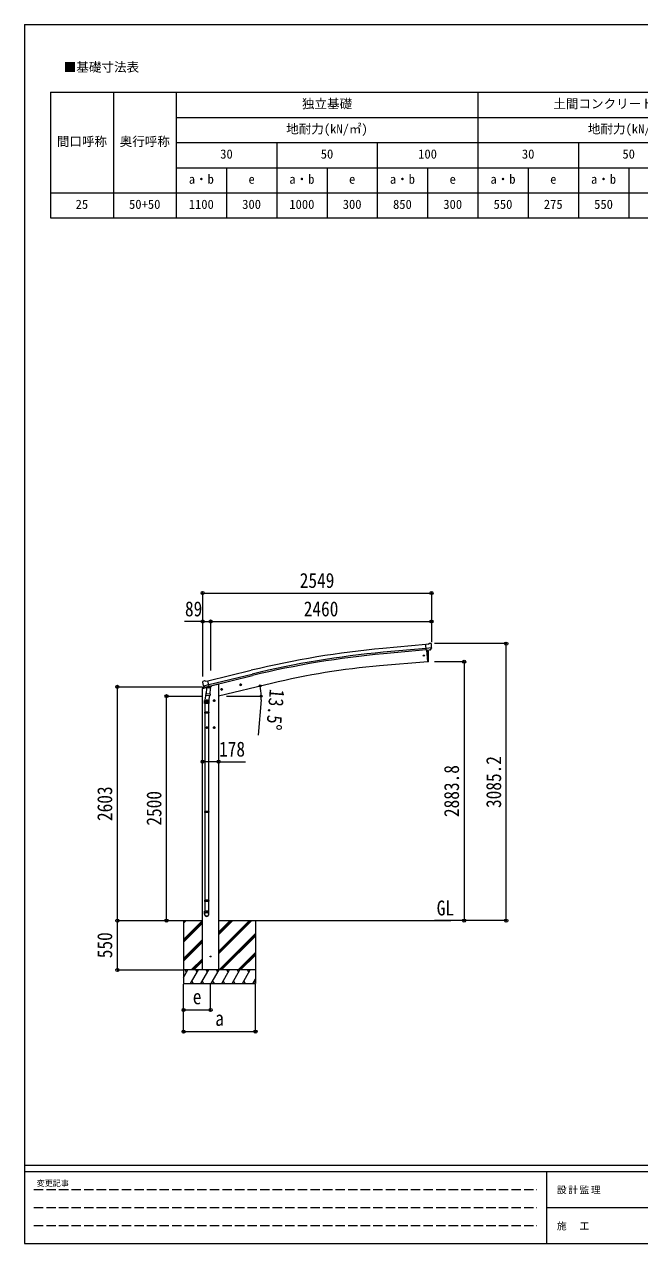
# Model space of a CAD drawing. Units: millimetres at full size, sheet at 1:35, with parts at other scales. Extents: x -9783 to 9892, y -6828 to 6752.
# Drawn here: x -9783 to -2931, y -6828 to 6752 of the extents above; entities that cross this region are included whole.
import ezdxf
from ezdxf.enums import TextEntityAlignment as Align

# ---------------------------------------------------------------- set-up
doc = ezdxf.new("R2010")
doc.units = ezdxf.units.MM
doc.header["$LTSCALE"] = 35
doc.header["$PDMODE"] = 32
doc.header["$PDSIZE"] = 35
doc.linetypes.add('DASHED3', pattern=[4, 3, -1])
for name, color, linetype, lineweight in [('0-0_0', 7, 'Continuous', 9), ('0-1_本体', 4, 'Continuous', 9), ('0-2_部品', 7, 'Continuous', 9), ('0-A_寸法', 6, 'Continuous', 9), ('1-0_FRAME', 7, 'Continuous', 18), ('F-0_240', 7, 'Continuous', 9)]:
    doc.layers.add(name, color=color, linetype=linetype, lineweight=lineweight)
doc.styles.add('ＭＳ ゴシック', font='')
doc.styles.get('ＭＳ ゴシック').set_extended_font_data('MS Gothic')

msp = doc.modelspace()

# ---------------------------------------------------------------- linework, layer by layer
at = {"layer": '0-0_0', "color": 6}
for p, q in [((-4416.26, -3230.13), (-4416.26, -144.93)), ((-4885.27, -346.33), (-4885.27, -3230.13))]:
    msp.add_line(p, q, dxfattribs=at)
at = {"layer": '0-0_0'}
for p, q in [((-8395.05, -3230.18), (-7798.16, -3230.18)), ((-8009.16, -3257.51), (-7981.78, -3230.13)), ((-8009.16, -3243.37), (-7995.92, -3230.13)), ((-8009.16, -3230.18), (-8009.16, -3930.13)), ((-8009.16, -3441.36), (-7798.16, -3230.36)), ((-8009.16, -3455.5), (-7798.16, -3244.5)), ((-8009.16, -3469.64), (-7798.16, -3258.64)), ((-7620.16, -3601.14), (-7249.15, -3230.13)), ((-7620.16, -3572.85), (-7277.43, -3230.13)), ((-7620.16, -3587), (-7263.29, -3230.13)), ((-7620.16, -3389.01), (-7461.28, -3230.13)), ((-7620.16, -3374.87), (-7475.42, -3230.13)), ((-7620.16, -3360.72), (-7489.57, -3230.13)), ((-7620.16, -3230.18), (-5033.71, -3230.18)), ((-7209.16, -3230.13), (-7209.16, -3930.13)), ((-7615.31, -3780.13), (-7209.16, -3373.99)), ((-7601.16, -3780.13), (-7209.16, -3388.13)), ((-8009.16, -3653.49), (-7798.16, -3442.49)), ((-8009.16, -3667.63), (-7798.16, -3456.63)), ((-8009.16, -3681.77), (-7798.16, -3470.77)), ((-7587.02, -3780.13), (-7209.16, -3402.27)), ((-7923.67, -3780.13), (-7798.16, -3654.62)), ((-7403.17, -3780.13), (-7209.16, -3586.12)), ((-7389.03, -3780.13), (-7209.16, -3600.26)), ((-7374.89, -3780.13), (-7209.16, -3614.4)), ((-7209.16, -3780.13), (-8009.16, -3780.13)), ((-8009.16, -3863.96), (-7960.76, -3780.13)), ((-7975.77, -3806.11), (-7990.77, -3780.13)), ((-7931.9, -3930.13), (-7845.29, -3780.13)), ((-7909.53, -3780.13), (-7798.16, -3668.76)), ((-7895.39, -3780.13), (-7798.16, -3682.9)), ((-7860.3, -3806.11), (-7875.3, -3780.13)), ((-7816.43, -3930.13), (-7729.82, -3780.13)), ((-7620.16, -3780.13), (-7798.16, -3780.13)), ((-7744.83, -3806.11), (-7759.83, -3780.13)), ((-7700.96, -3930.13), (-7614.35, -3780.13)), ((-7629.36, -3806.11), (-7644.36, -3780.13)), ((-7585.49, -3930.13), (-7498.88, -3780.13)), ((-7513.89, -3806.11), (-7528.89, -3780.13)), ((-7470.02, -3930.13), (-7383.41, -3780.13)), ((-7413.41, -3780.13), (-7398.41, -3806.11)), ((-7354.55, -3930.13), (-7267.94, -3780.13)), ((-7282.94, -3806.11), (-7297.95, -3780.13)), ((-8009.16, -3930.13), (-7209.16, -3930.13)), ((-7916.9, -3904.15), (-7901.9, -3930.13)), ((-7801.43, -3904.15), (-7786.43, -3930.13)), ((-7685.96, -3904.15), (-7670.96, -3930.13)), ((-7570.49, -3904.15), (-7555.49, -3930.13)), ((-7455.02, -3904.15), (-7440.02, -3930.13)), ((-7339.55, -3904.15), (-7324.55, -3930.13)), ((-7239.08, -3930.13), (-7209.16, -3878.32)), ((-7224.08, -3904.15), (-7209.16, -3929.98))]:
    msp.add_line(p, q, dxfattribs=at)
msp.add_circle((-7709.16, -3630.13), 5, dxfattribs=at)
at = {"layer": '0-1_本体'}
for p, q in [((-5311.84, -155.77), (-5789.15, -199.04)), ((-5308.08, -198.76), (-5785.26, -242.03)), ((-5306.61, -215.54), (-5783.74, -258.8)), ((-5299.39, -217.75), (-5288.14, -346.35)), ((-5288.14, -346.35), (-5826.08, -393.42)), ((-7738.69, -559.98), (-7255.82, -442.5)), ((-7728.62, -601.95), (-7245.62, -484.43)), ((-7724.69, -618.32), (-7241.63, -500.8)), ((-7798.16, -3780.13), (-7798.16, -643.57)), ((-7696.17, -612.61), (-7644.16, -600.13)), ((-7620.16, -600.13), (-7644.16, -600.13)), ((-7032, -588.93), (-7620.16, -730.14)), ((-7620.16, -600.13), (-7620.16, -3780.13))]:
    msp.add_line(p, q, dxfattribs=at)
at = {"layer": '0-1_本体', "color": 6}
msp.add_line((-7620.16, -1460.31), (-7798.16, -1460.31), dxfattribs=at)
at = {"layer": '0-1_本体'}
for centre, radius, start, end in [((-4884.45, -10188.97), 10030.81, 95.17465, 103.67464), ((-4884.45, -10188.97), 9987.65, 95.17465, 103.67464), ((-4884.45, -10188.97), 9970.81, 95.17465, 103.67464), ((-5117.72, -8579.2), 8216.38, 94.94583, 103.47282)]:
    msp.add_arc(centre, radius, start, end, dxfattribs=at)
at = {"layer": '0-2_部品'}
for p, q in [((-5285.45, -151.38), (-5312.02, -153.7)), ((-5306.36, -218.36), (-5312.02, -153.7)), ((-5249.16, -193.67), (-5308.07, -198.82)), ((-5296.4, -217.49), (-5306.36, -218.36)), ((-5288.34, -344.08), (-5299.39, -217.75)), ((-5285.45, -151.38), (-5273.73, -144.61)), ((-5258.83, -143.02), (-5272.5, -144.22)), ((-5262.8, -214.55), (-5270.5, -215.22)), ((-5260.41, -213.15), (-5249.47, -194.21)), ((-5249.7, -148.78), (-5255.18, -144.18)), ((-5248.63, -150.82), (-5248.52, -152.16)), ((-5288.1, -346.85), (-5288.34, -344.08)), ((-5285.48, -346.46), (-5288.1, -346.85)), ((-7800.73, -644.19), (-7757.7, -633.86)), ((-7800.73, -637.29), (-7800.73, -644.19)), ((-7800.15, -575.56), (-7799.88, -576.71)), ((-7795.93, -566.98), (-7799.79, -573.28)), ((-7772.27, -628.1), (-7798.43, -634.38)), ((-7792.84, -564.73), (-7779.65, -561.57)), ((-7786.1, -615.86), (-7728.59, -602.06)), ((-7769.25, -630.77), (-7785.62, -616.28)), ((-7765.1, -564.24), (-7778.36, -561.55)), ((-7766.54, -631.34), (-7759.02, -629.54)), ((-7765.7, -631.24), (-7764.17, -630.87)), ((-7765.1, -564.24), (-7739.16, -558.02)), ((-7764.17, -630.87), (-7727.47, -622.06)), ((-7762.33, -631.1), (-7762.38, -631.84)), ((-7761.63, -632.88), (-7735.81, -639.31)), ((-7754.71, -638.22), (-7759.38, -705.06)), ((-7709.02, -641.42), (-7754.71, -638.22)), ((-7752.94, -635.04), (-7753.17, -638.33)), ((-7733.42, -623.88), (-7734.44, -638.49)), ((-7727.47, -622.06), (-7725.94, -621.69)), ((-7724.38, -619.59), (-7723.44, -619.65)), ((-7723.44, -619.65), (-7710.13, -634.97)), ((-7719.14, -624.6), (-7700.01, -620)), ((-7713.7, -708.26), (-7709.02, -641.42)), ((-7710.13, -634.97), (-7710.57, -641.31)), ((-7696.17, -611.38), (-7696.17, -615.14)), ((-7596.51, -657.72), (-7577.06, -653.05)), ((-7591.95, -649.94), (-7594.09, -657.13)), ((-7584.66, -648.19), (-7591.95, -649.94)), ((-7584.45, -665.11), (-7589.12, -645.66)), ((-7579.49, -653.63), (-7584.66, -648.19)), ((-7581.62, -660.83), (-7579.49, -653.63)), ((-7382.59, -606.36), (-7363.14, -601.69)), ((-7378.03, -598.58), (-7380.16, -605.78)), ((-7370.73, -596.83), (-7378.03, -598.58)), ((-7370.53, -613.75), (-7375.2, -594.3)), ((-7365.57, -602.27), (-7370.73, -596.83)), ((-7367.7, -609.47), (-7365.57, -602.27)), ((-7775.72, -813.63), (-7775.72, -779.27)), ((-7729.72, -813.63), (-7775.72, -813.63)), ((-7773.72, -813.63), (-7773.72, -907.63)), ((-7757.65, -680.29), (-7773.57, -776.47)), ((-7760.24, -717.53), (-7759.37, -705.06)), ((-7759.85, -718.89), (-7759.85, -718.89)), ((-7713.7, -708.26), (-7759.38, -705.06)), ((-7739.08, -780.36), (-7759.08, -780.36)), ((-7758.4, -719.67), (-7716.7, -722.58)), ((-7749.08, -772.86), (-7755.58, -776.61)), ((-7755.58, -776.61), (-7755.58, -784.11)), ((-7755.58, -784.11), (-7749.08, -787.87)), ((-7749.08, -790.36), (-7749.08, -770.36)), ((-7742.58, -776.61), (-7749.08, -772.86)), ((-7722.13, -722.2), (-7732.86, -785.79)), ((-7731.72, -813.63), (-7731.72, -907.63)), ((-7729.72, -778.97), (-7729.72, -813.63)), ((-7713.71, -708.26), (-7714.6, -720.95)), ((-7659.08, -780.36), (-7679.08, -780.36)), ((-7669.08, -772.86), (-7675.58, -776.61)), ((-7675.58, -776.61), (-7675.58, -784.11)), ((-7675.58, -784.11), (-7669.08, -787.87)), ((-7669.08, -790.36), (-7669.08, -770.36)), ((-7662.58, -776.61), (-7669.08, -772.86)), ((-7775.72, -909.63), (-7774.72, -907.63)), ((-7729.72, -909.63), (-7775.72, -909.63)), ((-7729.72, -917.63), (-7775.72, -917.63)), ((-7730.72, -907.63), (-7774.72, -907.63)), ((-7730.72, -919.63), (-7774.72, -919.63)), ((-7773.72, -919.63), (-7773.72, -2013.81)), ((-7731.72, -919.63), (-7731.72, -2013.81)), ((-7729.72, -909.63), (-7730.72, -907.63)), ((-7729.72, -917.63), (-7730.72, -919.63)), ((-7729.72, -909.63), (-7729.72, -917.63)), ((-7739.08, -1080.36), (-7759.08, -1080.36)), ((-7749.08, -1072.86), (-7755.58, -1076.61)), ((-7755.58, -1076.61), (-7755.58, -1084.11)), ((-7755.58, -1084.11), (-7749.08, -1087.87)), ((-7749.08, -1090.36), (-7749.08, -1070.36)), ((-7742.58, -1076.61), (-7749.08, -1072.86)), ((-7659.08, -1080.36), (-7679.08, -1080.36)), ((-7669.08, -1072.86), (-7675.58, -1076.61)), ((-7675.58, -1076.61), (-7675.58, -1084.11)), ((-7675.58, -1084.11), (-7669.08, -1087.87)), ((-7669.08, -1090.36), (-7669.08, -1070.36)), ((-7662.58, -1076.61), (-7669.08, -1072.86)), ((-7775.72, -2015.81), (-7774.72, -2013.81)), ((-7729.72, -2015.81), (-7775.72, -2015.81)), ((-7729.72, -2023.81), (-7775.72, -2023.81)), ((-7730.72, -2013.81), (-7774.72, -2013.81)), ((-7730.72, -2025.81), (-7774.72, -2025.81)), ((-7773.72, -2025.81), (-7773.72, -3004)), ((-7731.72, -2025.81), (-7731.72, -3004)), ((-7729.72, -2015.81), (-7730.72, -2013.81)), ((-7729.72, -2023.81), (-7730.72, -2025.81)), ((-7729.72, -2015.81), (-7729.72, -2023.81)), ((-7775.72, -3006), (-7774.72, -3004)), ((-7729.72, -3006), (-7775.72, -3006)), ((-7729.72, -3014), (-7775.72, -3014)), ((-7730.72, -3004), (-7774.72, -3004)), ((-7730.72, -3016), (-7774.72, -3016)), ((-7773.72, -3016), (-7773.72, -3126)), ((-7731.72, -3016), (-7731.72, -3126)), ((-7729.72, -3006), (-7730.72, -3004)), ((-7729.72, -3014), (-7730.72, -3016)), ((-7729.72, -3006), (-7729.72, -3014)), ((-7775.72, -3160.14), (-7775.72, -3126)), ((-7729.72, -3126), (-7775.72, -3126)), ((-7729.72, -3160.14), (-7729.72, -3126))]:
    msp.add_line(p, q, dxfattribs=at)
for points in [[(-5296.4, -217.49), (-5296.13, -217.56), (-5270.76, -215.34), (-5270.5, -215.22)], [(-5282.94, -343.63), (-5282.1, -318), (-5281.91, -291.5), (-5282.38, -265.02), (-5283.52, -238.54), (-5285.02, -216.59)], [(-5249.08, -193.03), (-5249.37, -194.02), (-5249.47, -194.21)], [(-7786.37, -615.29), (-7785.78, -616.13), (-7785.62, -616.28)], [(-7733.74, -623.47), (-7733.97, -623.62), (-7758.74, -629.56), (-7759.02, -629.54)], [(-7733.74, -623.47), (-7724.01, -621.13), (-7739.16, -558.02)], [(-7594.09, -657.13), (-7588.92, -662.58), (-7581.62, -660.83)], [(-7380.16, -605.78), (-7375, -611.22), (-7367.7, -609.47)], [(-7749.08, -787.87), (-7742.58, -784.11), (-7742.58, -776.61)], [(-7669.08, -787.87), (-7662.58, -784.11), (-7662.58, -776.61)], [(-7775.72, -909.63), (-7775.72, -917.63), (-7774.72, -919.63)], [(-7749.08, -1087.87), (-7742.58, -1084.11), (-7742.58, -1076.61)], [(-7669.08, -1087.87), (-7662.58, -1084.11), (-7662.58, -1076.61)], [(-7775.72, -2015.81), (-7775.72, -2023.81), (-7774.72, -2025.81)], [(-7775.72, -3006), (-7775.72, -3014), (-7774.72, -3016)]]:
    msp.add_lwpolyline(points, dxfattribs=at)
for centre, radius in [((-5334.17, -279.21), 6.5), ((-7586.79, -655.38), 8.5), ((-7586.79, -655.38), 7.7), ((-7586.79, -655.38), 6.5), ((-7372.87, -604.02), 8.5), ((-7372.87, -604.02), 7.7), ((-7372.87, -604.02), 6.5), ((-7749.08, -780.36), 8.5), ((-7749.08, -780.36), 7.7), ((-7749.08, -780.36), 6.5), ((-7669.08, -780.36), 8.5), ((-7669.08, -780.36), 7.7), ((-7669.08, -780.36), 6.5), ((-7749.08, -1080.36), 8.5), ((-7749.08, -1080.36), 7.7), ((-7749.08, -1080.36), 6.5), ((-7669.08, -1080.36), 8.5), ((-7669.08, -1080.36), 7.7), ((-7669.08, -1080.36), 6.5)]:
    msp.add_circle(centre, radius, dxfattribs=at)
at = {"layer": '0-2_部品', "color": 4}
msp.add_circle((-7709.16, -3630.13), 4.5, dxfattribs=at)
at = {"layer": '0-2_部品'}
for centre, radius, start, end in [((-5272.23, -147.21), 3, 95, 120), ((-5258.4, -148.01), 5, 50.00648, 94.99352), ((-5450.14, -169.8), 202.4, 353.4085, 5), ((-5285.93, -343.49), 3, 278.50322, 357.46219), ((-7797.73, -637.29), 3, 103.5, 180), ((-7603.07, -529.46), 202.4, 193.5, 205.09125), ((-7791.67, -569.6), 5, 103.5, 148.5), ((-7778.95, -564.49), 3, 78.5, 103.5), ((-7765.82, -630.75), 0.5, 248.23754, 283.5), ((-7762.83, -631.06), 0.5, 356, 103.5), ((-7761.39, -631.91), 1, 176, 256), ((-7735.46, -638.34), 1.03, 250.03897, 351.96569), ((-7732.82, -623.96), 0.604, 100.59842, 172.20595), ((-7726.05, -621.2), 0.5, 283.5, 318.76246), ((-7701.17, -615.14), 5, 283.5, 0), ((-7745.72, -779.27), 30, 177.45142, 180), ((-7758.3, -717.7), 1.95, 175.04017, 217.47766), ((-7758.26, -717.67), 2, 217.40962, 266), ((-7716.56, -720.59), 2, 266, 349.46843)]:
    msp.add_arc(centre, radius, start, end, dxfattribs=at)
for centre, major_axis, ratio, start_param, end_param in [((-5263.06, -211.56), (1.62, -2.54), 0.997631, 5.80419048, 5.89294842), ((-5263.13, -211.45), (-3.5, 2.17), 0.650902, 2.11455212, 2.18736272), ((-5263.01, -211.64), (1.62, -2.54), 0.997631, 5.96575902, 6.76218013), ((-5244.31, -146.77), (-15.35, 3.44), 0.101033, 5.97514262, 5.97537366), ((-5251.63, -151.07), (2.71, -1.31), 0.997474, 0.53665673, 1.32256522), ((-7797.23, -574.84), (-1.57, -2.57), 0.99628, 4.71238898, 5.49965061), ((-7767.26, -628.52), (-0.73, -2.92), 0.997631, 5.80419048, 6.60061159), ((-7767.2, -628.29), (2.63, 3.16), 0.650902, 4.09582259, 4.16863319), ((-7767.23, -628.42), (-0.73, -2.92), 0.997631, 0.39023689, 0.47899483), ((-7752.72, -778.97), (23, 0), 0.996195, 2.55602575, 6.56630284), ((-7752.72, -778.97), (21, 0), 0.996195, 2.93491471, 5.95123941), ((-7752.72, -3158.4), (-23, 0), 0.996195, 3.14159265, 6.28318531), ((-7752.72, -3160.14), (-23, 0), 0.996195, 3.14159265, 6.28318531), ((-7752.72, -3160.14), (0, -23.43), 0.981806, 4.71238898, 7.85398163)]:
    msp.add_ellipse(centre, major_axis=major_axis, ratio=ratio, start_param=start_param, end_param=end_param, dxfattribs=at)
msp.add_ellipse((-7752.72, -3160.14), major_axis=(21, 0), ratio=0.996195, dxfattribs=at)
at = {"layer": '0-A_寸法'}
for p, q in [((-7798.16, 418.23), (-5249.16, 418.23)), ((-5249.16, 418.23), (-5249.16, 101.61)), ((-7798.16, 101.61), (-7798.16, -510.61)), ((-7798.16, 101.61), (-7709.16, 101.61)), ((-7709.16, 101.61), (-7709.16, -446.24)), ((-7709.16, 101.61), (-5249.16, 101.61)), ((-5249.16, 101.61), (-5249.16, -127.39)), ((-4416.26, -144.93), (-5214.1, -144.93)), ((-4885.27, -346.33), (-5214.1, -346.33)), ((-8747.74, -627.13), (-7802.65, -627.13)), ((-8747.74, -3230.13), (-8747.74, -627.13)), ((-8199.77, -730.13), (-7802.65, -730.13)), ((-8199.77, -3230.13), (-8199.77, -730.13)), ((-7530.66, -730.13), (-7143.81, -730.13)), ((-7146.66, -772.59), (-7181.03, -1165.09)), ((-7620.16, -1460.31), (-7320.16, -1460.31)), ((-8747.74, -3230.13), (-8019.62, -3230.13)), ((-8747.74, -3780.13), (-8747.74, -3230.13)), ((-4885.27, -3230.13), (-5214.1, -3230.13)), ((-4416.26, -3230.13), (-4885.27, -3230.13)), ((-8747.74, -3780.13), (-8019.62, -3780.13)), ((-8009.41, -4466.49), (-8009.41, -3937.55)), ((-8009.41, -4226.51), (-8009.41, -3937.55)), ((-7709.16, -4226.51), (-7709.16, -3937.55)), ((-7209.41, -4466.49), (-7209.41, -3937.55)), ((-7709.16, -4226.51), (-8009.41, -4226.51)), ((-8009.41, -4466.49), (-7209.41, -4466.49))]:
    msp.add_line(p, q, dxfattribs=at)
msp.add_lwpolyline([(-7798.16, 418.23), (-7798.16, 101.61), (-7998.16, 101.61)], dxfattribs=at)
for centre in [(-7158.26, -616.47), (-7144.81, -730.13)]:
    msp.add_circle(centre, 10.62, dxfattribs=at)
for start, end in [(0, 13.5), (354.99678, 0)]:
    msp.add_arc((-7631.66, -730.13), 486.86, start, end, dxfattribs=at)
for p in [(-7798.16, 418.23), (-5249.16, 418.23), (-7798.16, 101.61), (-7709.16, 101.61), (-5249.16, 101.61), (-4416.26, -144.93), (-4885.27, -346.33), (-8747.74, -627.13), (-8199.77, -730.13), (-7798.16, -1460.31), (-7620.16, -1460.31), (-8747.74, -3230.13), (-8199.77, -3230.13), (-4885.27, -3230.13), (-4416.26, -3230.13), (-8747.74, -3780.13), (-8009.41, -4226.51), (-7709.16, -4226.51), (-8009.41, -4466.49), (-7209.41, -4466.49)]:
    msp.add_point(p, dxfattribs=at)
at = {"layer": '1-0_FRAME'}
for p, q in [((-9492.16, 5995.98), (-1372.16, 5995.98)), ((-9492.16, 5995.98), (-9492.16, 4595.98)), ((-8792.16, 5995.98), (-8792.16, 4595.98)), ((-4732.16, 5995.98), (-4732.16, 4595.98)), ((-8092.16, 5715.98), (-1372.16, 5715.98)), ((-8092.16, 5435.98), (-1372.16, 5435.98)), ((-3612.16, 5435.98), (-3612.16, 4595.98)), ((-8092.16, 5155.98), (-1372.16, 5155.98)), ((-3052.16, 5155.98), (-3052.16, 4595.98))]:
    msp.add_line(p, q, dxfattribs=at)
for points in [[(-8092.16, 5995.98), (-8092.16, 5715.98), (-8092.16, 4875.98), (-8092.16, 4595.98)], [(-6972.16, 5435.98), (-6972.16, 5155.98), (-6972.16, 4595.98)], [(-5852.16, 5435.98), (-5852.16, 5155.98), (-5852.16, 4595.98)], [(-7532.16, 5155.98), (-7532.16, 4875.98), (-7532.16, 4595.98)], [(-6412.16, 5155.98), (-6412.16, 4875.98), (-6412.16, 4595.98)], [(-5292.16, 5155.98), (-5292.16, 4875.98), (-5292.16, 4595.98)], [(-4172.16, 5155.98), (-4172.16, 4875.98), (-4172.16, 4595.98)], [(-9492.16, 4875.98), (-8092.16, 4875.98), (-1372.16, 4875.98)], [(-9492.16, 4595.98), (-8792.16, 4595.98), (-4732.16, 4595.98), (-2492.16, 4595.98), (-1372.16, 4595.98)]]:
    msp.add_lwpolyline(points, dxfattribs=at)
at = {"layer": 'F-0_240', "color": 5}
for p, q in [((-9783.03, 6751.9), (-9783.03, -6828.1)), ((-9783.03, 6751.9), (9396.97, 6751.9)), ((-9783.03, -5953.1), (9396.97, -5953.1)), ((-9783.03, -6023.1), (6285.75, -6023.1)), ((-3969.25, -6023.1), (-3969.25, -6828.1)), ((-3969.25, -6425.6), (3205.75, -6425.6)), ((-9783.03, -6828.1), (9396.97, -6828.1))]:
    msp.add_line(p, q, dxfattribs=at)
at = {"layer": 'F-0_240', "color": 4, "linetype": 'DASHED3'}
for p, q in [((-9678.03, -6224.35), (-4074.25, -6224.35)), ((-9678.03, -6425.6), (-4074.25, -6425.6)), ((-9678.03, -6626.85), (-4074.25, -6626.85))]:
    msp.add_line(p, q, dxfattribs=at)

# ---------------------------------------------------------------- texts
at = {"layer": '0-0_0', "style": 'ＭＳ ゴシック', "width": 0.85}
msp.add_text('GL', height=166.8, dxfattribs=at).set_placement((-5190.61, -3223.19), align=Align.BOTTOM_LEFT)
at = {"layer": '0-A_寸法', "color": 7, "style": 'ＭＳ ゴシック', "width": 0.85}
for s, p in [('2549', (-6716.16, 425.23)), ('89', (-7994.41, 108.61)), ('2460', (-6671.66, 108.61)), ('178', (-7614.54, -1453.31)), ('e', (-7907.54, -4212.14)), ('a', (-7657.54, -4452.12))]:
    msp.add_text(s, height=166.8, dxfattribs=at).set_placement(p, align=Align.BOTTOM_LEFT)
for s, rotation, p in [('13.5°', 264.997, (-7099.51, -642.45)), ('3085.2', 90, (-4423.26, -1976.28)), ('2883.8', 90, (-4892.27, -2076.98)), ('2603', 90, (-8754.74, -2121.13)), ('2500', 90, (-8206.77, -2172.63)), ('550', 90, (-8754.74, -3649.5))]:
    msp.add_text(s, height=166.8, rotation=rotation, dxfattribs=at).set_placement(p, align=Align.BOTTOM_LEFT)
at = {"layer": '1-0_FRAME', "style": 'ＭＳ ゴシック'}
for s, p in [('■基礎寸法表', (-9344.74, 6193.99)), ('独立基礎', (-6692.16, 5785.98)), ('土間コンクリート考慮基礎', (-3892.16, 5785.98)), ('地耐力(kN/㎡)', (-6867.16, 5505.98)), ('地耐力(kN/㎡)', (-3507.16, 5505.98)), ('間口呼称', (-9422.16, 5365.98)), ('奥行呼称', (-8722.16, 5365.98)), ('30', (-7602.16, 5225.98)), ('50', (-6482.16, 5225.98)), ('100', (-5397.16, 5225.98)), ('30', (-4242.16, 5225.98)), ('50', (-3122.16, 5225.98)), ('a・b', (-7952.16, 4945.98)), ('e', (-7287.16, 4945.98)), ('a・b', (-6832.16, 4945.98)), ('e', (-6167.16, 4945.98)), ('a・b', (-5712.16, 4945.98)), ('e', (-5047.16, 4945.98)), ('a・b', (-4592.16, 4945.98)), ('e', (-3927.16, 4945.98)), ('a・b', (-3472.16, 4945.98)), ('25', (-9212.16, 4665.98)), ('50+50', (-8617.16, 4665.98)), ('1100', (-7952.16, 4665.98)), ('300', (-7357.16, 4665.98)), ('1000', (-6832.16, 4665.98)), ('300', (-6237.16, 4665.98)), ('850', (-5677.16, 4665.98)), ('300', (-5117.16, 4665.98)), ('550', (-4557.16, 4665.98)), ('275', (-3997.16, 4665.98)), ('550', (-3437.16, 4665.98))]:
    msp.add_text(s, height=102.6, dxfattribs=at).set_placement(p, align=Align.BOTTOM_LEFT)
at = {"layer": 'F-0_240', "style": 'ＭＳ ゴシック'}
msp.add_text('変更記事', height=64.15, dxfattribs=at).set_placement((-9646.27, -6206.85), align=Align.BOTTOM_LEFT)
at = {"layer": 'F-0_240', "char_height": 76.98, "attachment_point": 7, "style": 'ＭＳ ゴシック'}
for s, insert in [('\\T1.17;設計監理', (-3851.04, -6276.85)), ('\\T1.17;施\u3000工', (-3851.04, -6679.35))]:
    msp.add_mtext(s, dxfattribs=dict(at, insert=insert))

doc.saveas('drawing.dxf')
